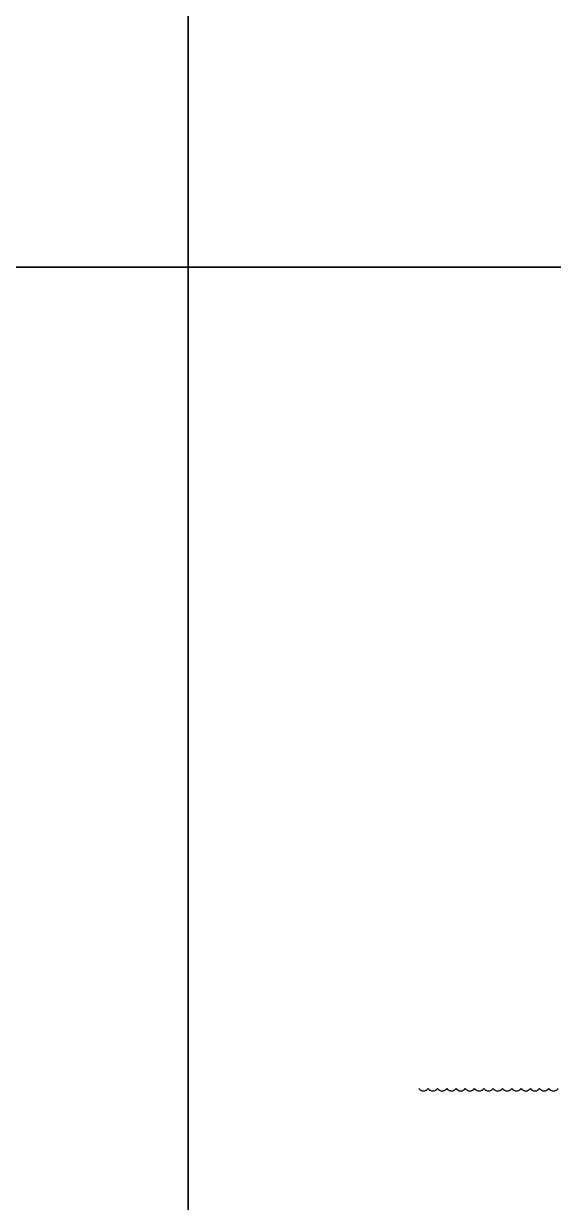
# Model space of a CAD drawing. Header units: millimetres. Extents: x -1822632 to -1305911, y 1206448 to 1536160.
# Drawn here: x -1805305 to -1802453, y 1233631 to 1239970 of the extents above; entities that cross this region are included whole.
import ezdxf

# ---------------------------------------------------------------- set-up
doc = ezdxf.new("R2010")
doc.units = ezdxf.units.MM
doc.header["$LTSCALE"] = 1000
doc.layers.get('0').update_dxf_attribs({"linetype": 'CONTINUOUS'})
doc.layers.add('W- bollard系船栓', color=4, linetype='CONTINUOUS')

msp = doc.modelspace()

# ---------------------------------------------------------------- linework, layer by layer
at = {"color": 4}
msp.add_lwpolyline([(-1803177.732, 1234243.974, 0.52056705), (-1803127.732, 1234243.974, 0.52056705), (-1803077.732, 1234243.974, 0.52056705), (-1803027.732, 1234243.974, 0.52056705), (-1802977.732, 1234243.974, 0.52056705), (-1802927.732, 1234243.974, 0.52056705), (-1802877.732, 1234243.974, 0.52056705), (-1802827.732, 1234243.974, 0.52056705), (-1802777.732, 1234243.974, 0.52056705), (-1802727.732, 1234243.974, 0.52056705), (-1802677.732, 1234243.974, 0.52056705), (-1802627.732, 1234243.974, 0.52056705), (-1802577.732, 1234243.974, 0.52056705), (-1802527.732, 1234243.974, 0.52056705), (-1802477.732, 1234243.974, 0.52056705), (-1802427.732, 1234243.974, 0.52056705)], format="xyb", dxfattribs=at)
at = {"layer": 'W- bollard系船栓'}
for points in [[(-1813816.929, 1246308.295), (-1804419.544, 1246308.295), (-1804419.544, 1238660.674), (-1813816.929, 1238660.674)], [(-1804419.544, 1246308.295), (-1795022.159, 1246308.295), (-1795022.159, 1238660.674), (-1804419.544, 1238660.674)], [(-1813816.929, 1238660.674), (-1804419.544, 1238660.674), (-1804419.544, 1231013.054), (-1813816.929, 1231013.054)], [(-1804419.544, 1238660.674), (-1795022.159, 1238660.674), (-1795022.159, 1231013.054), (-1804419.544, 1231013.054)]]:
    msp.add_lwpolyline(points, close=True, dxfattribs=at)

doc.saveas('drawing.dxf')
